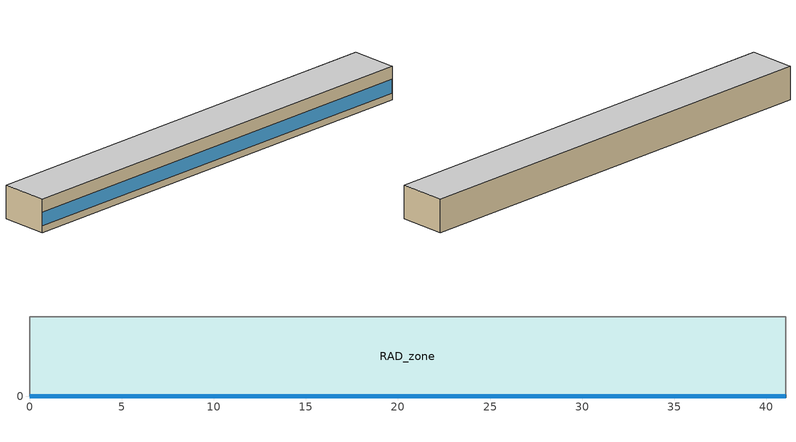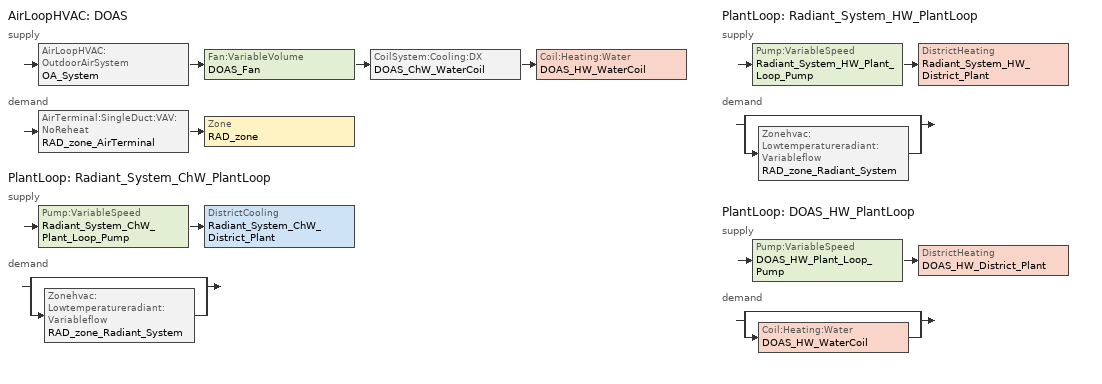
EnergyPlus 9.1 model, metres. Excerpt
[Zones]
RAD_zone
 floor to RAD_zone (RAD_zone_Interior_Slab_Floor): 0,0 0,4.31 41.06,4.31 41.06,0 z0
 wall outside (RAD_Exterior_Wall): 0,0 41.06,0 z0:3.05
 wall adiabatic (RAD_Interior_Wall): 41.06,0 41.06,4.31 0,4.31 0,0 z0:3.05
 window (RAD_Window_Simple_Glazing): 0.03,0 41.04,0 z0.61:1.87
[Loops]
AirLoopHVAC 'DOAS'
 supply: AirLoopHVAC:OutdoorAirSystem 'OA_System' > Fan:VariableVolume 'DOAS_Fan' > CoilSystem:Cooling:DX 'DOAS_ChW_WaterCoil' > Coil:Heating:Water 'DOAS_HW_WaterCoil'
 demand: AirTerminal:SingleDuct:VAV:NoReheat 'RAD_zone_AirTerminal' > Zone 'RAD_zone'
PlantLoop 'Radiant_System_ChW_PlantLoop'
 supply: Pump:VariableSpeed 'Radiant_System_ChW_Plant_Loop_Pump' > DistrictCooling 'Radiant_System_ChW_District_Plant'
 demand: split
  | bypass
  | Zonehvac:Lowtemperatureradiant:Variableflow 'RAD_zone_Radiant_System'
PlantLoop 'Radiant_System_HW_PlantLoop'
 supply: Pump:VariableSpeed 'Radiant_System_HW_Plant_Loop_Pump' > DistrictHeating 'Radiant_System_HW_District_Plant'
 demand: split
  | bypass
  | Zonehvac:Lowtemperatureradiant:Variableflow 'RAD_zone_Radiant_System'
PlantLoop 'DOAS_HW_PlantLoop'
 supply: Pump:VariableSpeed 'DOAS_HW_Plant_Loop_Pump' > DistrictHeating 'DOAS_HW_District_Plant'
 demand: split
  | bypass
  | Coil:Heating:Water 'DOAS_HW_WaterCoil'
[Building]
TestShoebox: North Axis=168.2812; Terrain=Country; Loads Convergence Tolerance Value=0.04; Temperature Convergence Tolerance Value=0.4; Solar Distribution=FullInteriorAndExterior; Maximum Number of Warmup Days=100; Minimum Number of Warmup Days=8
[Site:Location]
Seattle Seattle Tacoma Intl A_WA_USA Design_Conditions: Latitude=47.47; Longitude=-122.32; Time Zone=-8; Elevation=122
[SizingPeriod:DesignDay]
Seattle Seattle Tacoma Intl A Ann Clg .4% Condns DB=>MWB: Month=8; Day of Month=21; Day Type=SummerDesignDay; Maximum DryBulb Temperature=29.4; Daily DryBulb Temperature Range=10.4; DryBulb Temperature Range Modifier Type=DefaultMultipliers; Humidity Condition Type=Wetbulb; Wetbulb or DewPoint at Maximum DryBulb=18.3; Barometric Pressure=99868; Wind Speed=4.2; Wind Direction=350; Rain Indicator=No; Snow Indicator=No; Daylight Saving Time Indicator=No; Solar Model Indicator=ASHRAETau; ASHRAE Clear Sky Optical Depth for Beam Irradiance taub=0.352; ASHRAE Clear Sky Optical Depth for Diffuse Irradiance taud=2.561
[Site:Groundtemperature:Buildingsurface]
20.133, 20.114, 20.098, 20.195, 20.555, 20.958, 22.367, 22.7, 22.775, 21.957, 20.592, 20.216
[Material] Thermal Absorptance=0.9; Solar Absorptance=0.7; Visible Absorptance=0.7
Name | Roughness | Thickness | Conductivity | Density | Specific Heat
RAD_Continuous_Insulation | MediumRough | 0.0439248 | 0.032 | 72 | 1680
RAD_Stucco_22mm | Smooth | 0.022225 | 0.72 | 1856 | 840
RAD_Gypsum_Board_13mm | Smooth | 0.0127 | 0.16 | 800 | 1090
RAD_MassLayer_Wood | MediumSmooth | 0.154321 | 0.12 | 540 | 1210
RAD_Expanded_Polystyrene_Insulation_Layer_1_0.0264mm | MediumRough | 0.0264 | 0.03 | 15 | 1500
RAD_Floor_Covering_Layer_1_0.077RSI | MediumRough | 0.00462 | 0.06 | 288 | 1380
RAD_Screed_Layer_1_0.1326mm | MediumRough | 0.1326 | 0.41 | 1200 | 840
RAD_Concrete_Normal_Wgt_Layer_1_0.2603mm | MediumRough | 0.2603 | 1.8 | 2240 | 900
[Material:Nomass]
RAD_Metal_Frame_with_Fiberglass_Insulation_152mm: Roughness=MediumSmooth; Thermal Resistance=1.3; Thermal Absorptance=0.9; Solar Absorptance=0.7; Visible Absorptance=0.7
[Material:Airgap]
RAD_Air_Gap_102mm: Thermal Resistance=0.18
[Windowmaterial:Simpleglazingsystem]
Simple_Window: UFactor=2.16; Solar Heat Gain Coefficient=0.36
[Construction]
RAD_Mass_Construction_Existing: RAD_MassLayer_Wood
RAD_Interior_Wall: RAD_Gypsum_Board_13mm, RAD_Air_Gap_102mm, RAD_Gypsum_Board_13mm
RAD_Exterior_Wall: RAD_Stucco_22mm, RAD_Continuous_Insulation, RAD_Metal_Frame_with_Fiberglass_Insulation_152mm, RAD_Gypsum_Board_13mm
RAD_Window_Simple_Glazing: Simple_Window
[Construction:Internalsource]
RAD_zone_Interior_Slab_Floor: 2, 2, 2, 0.1524, RAD_Concrete_Normal_Wgt_Layer_1_0.2603mm, RAD_Expanded_Polystyrene_Insulation_Layer_1_0.0264mm, RAD_Screed_Layer_1_0.1326mm, RAD_Floor_Covering_Layer_1_0.077RSI
[Zone]
RAD_zone: Type=1; Multiplier=1; Ceiling Height=autocalculate; Volume=autocalculate; Floor Area=autocalculate; Part of Total Floor Area=Yes
[Internalmass] Construction=RAD_Mass_Construction_Existing; Zone=RAD_Zone; Surface Area=159.374
RAD_Mass_Surface_1; RAD_Mass_Surface_2
[People]
Zone_People: Zone or ZoneList=RAD_zone; Number of People Schedule=Sch_Bldg_Occ; Number of People Calculation Method=People; Number of People=14.7186; Fraction Radiant=0.4; Sensible Heat Fraction=autocalculate; Activity Level Schedule=Sch_ActivityLevel; Carbon Dioxide Generation Rate=3.82e-08; Enable ASHRAE 55 Comfort Warnings=Yes; Mean Radiant Temperature Calculation Type=ZoneAveraged; Work Efficiency Schedule=Sch_Work_Eff; Clothing Insulation Calculation Method=ClothingInsulationSchedule; Clothing Insulation Schedule=Sch_Clo; Air Velocity Schedule=Sch_Air_Velo; Thermal Comfort Model 1 Type=Fanger
[Lights]
Zone_Lights: Zone or ZoneList=RAD_zone; Schedule=Sch_Bldg_Light; Design Level Calculation Method=LightingLevel; Lighting Level=1369.62; Return Air Fraction=0; Fraction Radiant=0.72; Fraction Visible=0.18; Fraction Replaceable=1; EndUse Subcategory=General; Return Air Fraction Calculated from Plenum Temperature=No; Return Air Fraction Function of Plenum Temperature Coefficient 1=0; Return Air Fraction Function of Plenum Temperature Coefficient 2=0
[Electricequipment]
Zone_Equipment: Zone or ZoneList=RAD_zone; Schedule=Sch_Bldg_Equip; Design Level Calculation Method=EquipmentLevel; Design Level=2329.73; Fraction Latent=0; Fraction Radiant=0.5; Fraction Lost=0; EndUse Subcategory=General
[Zoneinfiltration:Designflowrate]
Zone_Infil: Zone or ZoneList=RAD_zone; Schedule=Sch_Infiltration; Design Flow Rate Calculation Method=Flow/ExteriorArea; Flow per Exterior Surface Area=0.00056896; Constant Term Coefficient=0; Temperature Term Coefficient=0; Velocity Term Coefficient=0.224; Velocity Squared Term Coefficient=0
[Designspecification:Outdoorair]
Space_Ventilation_Spec: Outdoor Air Method=Maximum; Outdoor Air Flow per Person=0.0047655; Outdoor Air Flow per Zone Floor Area=0.00057186; Outdoor Air Schedule=Sch_OA_Fraction
[Designspecification:Zoneairdistribution]
Office_Distribution_Spec: Zone Air Distribution Effectiveness in Cooling Mode=1; Zone Air Distribution Effectiveness in Heating Mode=1; Zone Secondary Recirculation Fraction=0; Minimum Zone Ventilation Efficiency=0
[Sizing:Zone]
RAD_Zone: Zone Cooling Design Supply Air Temperature Input Method=SupplyAirTemperature; Zone Cooling Design Supply Air Temperature=20; Zone Heating Design Supply Air Temperature Input Method=SupplyAirTemperature; Zone Heating Design Supply Air Temperature=45; Zone Cooling Design Supply Air Humidity Ratio=0.009; Zone Heating Design Supply Air Humidity Ratio=0.004; Design Specification Outdoor Air Object=Space_Ventilation_Spec; Cooling Design Air Flow Method=DesignDay; Cooling Minimum Air Flow Fraction=1; Heating Design Air Flow Method=DesignDay; Heating Maximum Air Flow Fraction=1; Design Specification Zone Air Distribution Object=Office_Distribution_Spec; Account for Dedicated Outdoor Air System=No
[Sizing:System]
DOAS: Type of Load to Size On=VentilationRequirement; Design Outdoor Air Flow Rate=autosize; Central Heating Maximum System Air Flow Ratio=1; Preheat Design Temperature=4.5; Preheat Design Humidity Ratio=0.008; Precool Design Temperature=11; Precool Design Humidity Ratio=0.008; Central Cooling Design Supply Air Temperature=20; Central Heating Design Supply Air Temperature=45; Type of Zone Sum to Use=NonCoincident; 100 Outdoor Air in Cooling=Yes; 100 Outdoor Air in Heating=Yes; Central Cooling Design Supply Air Humidity Ratio=0.008; Central Heating Design Supply Air Humidity Ratio=0.008; Cooling Supply Air Flow Rate Method=DesignDay; Cooling Supply Air Flow Rate=0; Heating Supply Air Flow Rate Method=DesignDay; Heating Supply Air Flow Rate=0; Zone Maximum Outdoor Air Fraction=1; Cooling Design Capacity Method=CoolingDesignCapacity; Cooling Design Capacity=autosize; Heating Design Capacity Method=HeatingDesignCapacity; Heating Design Capacity=autosize; Central Cooling Capacity Control Method=OnOff
[Sizing:Plant] Sizing Option=NonCoincident; Zone Timesteps in Averaging Window=1
Name | Loop Type | Design Loop Exit Temperature | Loop Design Temperature Difference
Radiant_System_ChW_PlantLoop | Cooling | 7 | 4
Radiant_System_HW_PlantLoop; DOAS_HW_PlantLoop | Heating | 60 | 10
[Zonecontrol:Thermostat]
Zone_Thermostat: Zone or ZoneList=RAD_zone; Control Type Schedule=Sch_ZoneControl_Type; Control 1=DualSP_Set; Temperature Difference Between Cutout And Setpoint=0
[Thermostatsetpoint:Dualsetpoint]
DualSP_Set: Heating Setpoint Temperature Schedule=Sch_HtgSetP; Cooling Setpoint Temperature Schedule=Sch_ClgSetP
[Zonehvac:Lowtemperatureradiant:Variableflow]
RAD_zone_Radiant_System: Availability Schedule=Sch_RAD_zone_Radiant_System_Radiant_Availability; Zone=RAD_zone; Surface Name or Radiant Surface Group=RAD_zone_Radiant_System_Surface_Group; Hydronic Tubing Inside Diameter=0.01139; Hydronic Tubing Length=1244.08; Temperature Control Type=MeanAirTemperature; Heating Design Capacity Method=HeatingDesignCapacity; Heating Design Capacity=AutoSize; Fraction of Autosized Heating Design Capacity=1; Maximum Hot Water Flow=0.000111076; Heating Control Throttling Range=0.5; Heating Control Temperature Schedule=Sch_Radiant_HtgSetP; Cooling Design Capacity Method=CoolingDesignCapacity; Cooling Design Capacity=AutoSize; Maximum Cold Water Flow=0.000111076; Cooling Control Throttling Range=0.5; Cooling Control Temperature Schedule=Sch_Radiant_ClgSetP; Condensation Control Type=SimpleOff; Condensation Control Dewpoint Offset=0; Number of Circuits=CalculateFromCircuitLength; Circuit Length=47.8493
[Zonehvac:Lowtemperatureradiant:Surfacegroup]
RAD_zone_Radiant_System_Surface_Group: Surface 1=RAD_zone_Zone_Floor; Flow Fraction for Surface 1=1
[AirTerminal:SingleDuct:VAV:NoReheat]
RAD_zone_AirTerminal: Availability Schedule=Sch_HVAC; Maximum Air Flow Rate=autosize; Zone Minimum Air Flow Input Method=Constant; Constant Minimum Air Flow Fraction=1; Design Specification Outdoor Air Object=Space_Ventilation_Spec
[Zone equipment]
RAD_zone: RAD_zone_Radiant_System, RAD_zone_AirTerminal
[Fan:VariableVolume]
DOAS_Fan: Availability Schedule=Sch_HVAC; Fan Total Efficiency=0.65; Pressure Rise=953; Maximum Flow Rate=0.65; Fan Power Minimum Flow Rate Input Method=FixedFlowRate; Fan Power Minimum Air Flow Rate=1e-11; Motor Efficiency=0.865; Motor In Airstream Fraction=1; Fan Power Coefficient 1=0.219762; Fan Power Coefficient 2=-0.874784; Fan Power Coefficient 3=1.6526; Fan Power Coefficient 4=0; Fan Power Coefficient 5=0; EndUse Subcategory=General
[Coil:Cooling:DX:TwoStageWithHumidityControlMode]
DOAS_ChW_WaterCoil_Cooling_Coil: Availability Schedule=Sch_HVAC_coil; Number of Capacity Stages=2; Number of Enhanced Dehumidification Modes=1; Normal Mode Stage 1 Coil Performance=DOAS_Standard_Perf_1; Normal Mode Stage 12 Coil Performance=DOAS_Standard_Perf_1+2; Dehumidification Mode 1 Stage 1 Coil Performance=DOAS_Dehumid_Perf_1; Dehumidification Mode 1 Stage 12 Coil Performance=DOAS_Dehumid_Perf_1+2; Minimum Outdoor DryBulb Temperature for Compressor Operation=-25; Basin Heater Capacity=0; Basin Heater Setpoint Temperature=2
[COILPERFORMANCE:DX:COOLING] Gross Rated Total Cooling Capacity=autosize; Gross Rated Sensible Heat Ratio=autosize; Rated Air Flow Rate=autosize; Fraction of Air Flow Bypassed Around Coil=0; Total Cooling Capacity Function of Flow Fraction Curve=DOAS_DX_Coil_Cap_FF; Energy Input Ratio Function of Flow Fraction Curve=DOAS_DX_Coil_EIR_FF; Part Load Fraction Correlation Curve=DOAS_DX_Coil_PLF
Name | Gross Rated Cooling COP | Total Cooling Capacity Function of Temperature Curve | Energy Input Ratio Function of Temperature Curve
DOAS_Standard_Perf_1; DOAS_Standard_Perf_1+2 | 4.2 | DOAS_DX_Coil_Std_Cap_FT | DOAS_DX_Coil_Std_EIR_FT
DOAS_Dehumid_Perf_1 | 3.58 | DOAS_DX_Coil_Dehum_Cap_FT | DOAS_DX_Coil_Dehum_EIR_FT
[CoilPerformance:DX:Cooling]
DOAS_Dehumid_Perf_1+2: Gross Rated Total Cooling Capacity=autosize; Gross Rated Sensible Heat Ratio=autosize; Gross Rated Cooling COP=3.58; Rated Air Flow Rate=autosize; Fraction of Air Flow Bypassed Around Coil=0; Total Cooling Capacity Function of Temperature Curve=DOAS_DX_Coil_Dehum_Cap_FT; Total Cooling Capacity Function of Flow Fraction Curve=DOAS_DX_Coil_Cap_FF; Energy Input Ratio Function of Temperature Curve=DOAS_DX_Coil_Dehum_EIR_FT; Energy Input Ratio Function of Flow Fraction Curve=DOAS_DX_Coil_EIR_FF; Part Load Fraction Correlation Curve=DOAS_DX_Coil_PLF
[Coil:Heating:Water]
DOAS_HW_WaterCoil: Availability Schedule=Sch_HVAC_coil; UFactor Times Area Value=autosize; Maximum Water Flow Rate=autosize; Performance Input Method=UfactorTimesAreaAndDesignWaterFlowRate; Rated Capacity=autosize; Rated Inlet Water Temperature=82.2; Rated Inlet Air Temperature=16.6; Rated Outlet Water Temperature=71.1; Rated Outlet Air Temperature=32.2; Rated Ratio for Air and Water Convection=0.5
[CoilSystem:Cooling:DX]
DOAS_ChW_WaterCoil: Availability Schedule=Sch_HVAC_coil; Cooling Coil=DOAS_ChW_WaterCoil_Cooling_Coil; Dehumidification Control Type=CoolReheat; Run on Sensible Load=Yes; Run on Latent Load=Yes; Use Outdoor Air DX Cooling Coil=Yes; Outdoor Air DX Cooling Coil Leaving Minimum Air Temperature=2
[Controller:WaterCoil]
DOAS_HW_WaterCoil_HW_Coil_Controller: Control Variable=Temperature; Action=Normal; Actuator Variable=Flow; Controller Convergence Tolerance=autosize; Maximum Actuated Flow=autosize; Minimum Actuated Flow=1e-11
[Controller:OutdoorAir]
OA_System_OA_Controller: Minimum Outdoor Air Flow Rate=autosize; Maximum Outdoor Air Flow Rate=autosize; Economizer Control Type=NoEconomizer; Lockout Type=NoLockout; Minimum Limit Type=FixedMinimum; Minimum Outdoor Air Schedule=Sch_OA_Fraction; High Humidity Control=No; High Humidity Outdoor Air Flow Ratio=1; Control High Indoor Humidity Based on Outdoor Humidity Ratio=Yes; Heat Recovery Bypass Control Type=BypassWhenWithinEconomizerLimits
[AirLoopHVAC]
DOAS: Design Supply Air Flow Rate=autosize; Design Return Air Flow Fraction of Supply Air Flow=1
[Pump:VariableSpeed] Design Maximum Flow Rate=autosize; Design Power Consumption=autosize; Motor Efficiency=0.865; Fraction of Motor Inefficiencies to Fluid Stream=0; Coefficient 1 of the Part Load Performance Curve=0; Coefficient 2 of the Part Load Performance Curve=1; Coefficient 3 of the Part Load Performance Curve=0; Coefficient 4 of the Part Load Performance Curve=0; Design Minimum Flow Rate=0; Pump Control Type=Intermittent; Design Power Sizing Method=PowerPerFlowPerPressure; Design Electric Power per Unit Flow Rate=348701.1; Design Shaft Power per Unit Flow Rate per Unit Head=1.28205; Design Minimum Flow Rate Fraction=0
Name | Design Pump Head
Radiant_System_ChW_Plant_Loop_Pump; Radiant_System_HW_Plant_Loop_Pump | 192850
DOAS_HW_Plant_Loop_Pump | 1e-05
[DistrictCooling]
Radiant_System_ChW_District_Plant: Nominal Capacity=1e+08
[DistrictHeating] Nominal Capacity=1e+08
Radiant_System_HW_District_Plant; DOAS_HW_District_Plant
[PlantLoop] Fluid Type=water; Maximum Loop Temperature=100; Minimum Loop Temperature=3; Maximum Loop Flow Rate=autosize; Minimum Loop Flow Rate=0; Plant Loop Volume=autocalculate; Load Distribution Scheme=Optimal; Plant Loop Demand Calculation Scheme=SingleSetpoint; Common Pipe Simulation=None; Pressure Simulation Type=None; Loop Circulation Time=2
Name | Plant Equipment Operation Scheme
Radiant_System_ChW_PlantLoop | Radiant_System_ChW_PlantLoop_Operation
Radiant_System_HW_PlantLoop | Radiant_System_HW_PlantLoop_Operation
DOAS_HW_PlantLoop | DOAS_HW_PlantLoop_Operation
[PlantEquipmentList]
Radiant_System_ChW_Plant_Equipment_List: Radiant_System_ChW_District_Plant
Radiant_System_HW_Plant_Equipment_List: Radiant_System_HW_District_Plant
DOAS_HW_Plant_Equipment_List: DOAS_HW_District_Plant
[PlantEquipmentOperation:CoolingLoad]
Radiant_System_ChW_Purchased_Only: Load Range 1 Lower Limit=0; Load Range 1 Upper Limit=1e+08; Range 1 Equipment List=Radiant_System_ChW_Plant_Equipment_List
[PlantEquipmentOperation:HeatingLoad] Load Range 1 Lower Limit=0; Load Range 1 Upper Limit=1e+08
Name | Range 1 Equipment List
Radiant_System_HW_Purchased_Only | Radiant_System_HW_Plant_Equipment_List
DOAS_HW_Purchased_Only | DOAS_HW_Plant_Equipment_List
[PlantEquipmentOperationSchemes] Control Scheme 1 Schedule=Sch_Plant
Name | Control Scheme 1
Radiant_System_ChW_PlantLoop_Operation | Radiant_System_ChW_Purchased_Only
Radiant_System_HW_PlantLoop_Operation | Radiant_System_HW_Purchased_Only
DOAS_HW_PlantLoop_Operation | DOAS_HW_Purchased_Only
[EnergyManagementSystem:Sensor]
Name | OutputVariable or OutputMeter Index Key | OutputVariable or OutputMeter
OAT | Environment | Site Outdoor Air Drybulb Temperature
Ctrl_Temperature | RAD_Zone | Zone Mean Air Temperature
Srf_Temp | RAD_zone_Zone_Floor | Surface Inside Face Temperature
avg_window_n | Sch_Slab_Ctrl_Avg_Window_N | Schedule Value
Upper_Comfort_Limit | Sch_ClgSetP | Schedule Value
Lower_Comfort_Limit | Sch_HtgSetP | Schedule Value
Rad_Cool_Operation | RAD_Zone_Radiant_System_ChW_Inlet_Node | System Node Mass Flow Rate
Rad_Heat_Operation | RAD_Zone_Radiant_System_HW_Inlet_Node | System Node Mass Flow Rate
[EnergyManagementSystem:Actuator] Actuated Component Type=Schedule:Constant; Actuated Component Control Type=Schedule Value
Name | Actuated Component Unique
CMD_COLD_WATER_CTRL | Sch_Radiant_ClgSetP
CMD_HOT_WATER_CTRL | Sch_Radiant_HtgSetP
CMD_SLAB_CSP | Sch_Slab_CSP
CMD_SLAB_HSP | Sch_Slab_HSP
CMD_CSP_ERROR | Sch_CSP_Error
CMD_HSP_ERROR | Sch_HSP_Error
CMD_OAT_RUNNING_MEAN | Sch_Oat_Running_Mean
CMD_CTRL_TEMP_RUNNING_MEAN | Sch_Avg_Ctrl_Temp
[EnergyManagementSystem:ProgramCallingManager]
Initialize Constant Parameters: BeginNewEnvironment; Set_Constant_Values
Initialize Constant Parameters After Warmup: AfterNewEnvironmentWarmUpIsComplete; Set_Constant_Values
Average Building Temperature: EndOfZoneTimestepAfterZoneReporting; Calculate_Errors_From_Comfort; Calculate_Neutral_Time; Determine_Bldg_Mode; Calculate_Trends; Calculate_Continuous_Radiant_Operation; Calculate_Cumulative_Sum
Programs At Beginning of Timestep: BeginTimestepBeforePredictor; Determine_Weekend; Determine_Unoccupied; Implement_setback; Calculate_Cool_Ctrl_Setpoint; Calculate_Heat_Ctrl_Setpoint; Determine_Radiant_Operation
[EnergyManagementSystem:Program]
Set_Constant_Values: SET occ_hrS            = 8; SET occ_hrE            = 18; SET max_ctrl_temp      = Upper_Comfort_Limit; SET min_ctrl_temp      = Lower_Comfort_Limit; SET occ_duration       = occ_hrE - occ_hrS; SET unocc_duration     = 24 - occ_duration; SET cont_neutral_oper  = 0; SET bldg_mode          = 0; SET switch_over_time   = 24; SET CMD_CSP_ERROR      = 0; SET CMD_HSP_ERROR      = 0; SET CMD_SLAB_CSP       = 26; SET CMD_SLAB_HSP       = 22.3; SET prp_k              = 0.3; SET min_oper           = 1; SET cont_rad_oper      = 0; SET ctrl_temp_offset   = 0.5; SET wkend_temp_reset   = 2; SET early_reset_out    = 20; SET daily_cool_sum     = 0; SET daily_heat_sum     = 0; SET daily_cool_sum_one = 0; SET daily_heat_sum_one = 0
Calculate_Errors_From_Comfort: IF CurrentTime == occ_hrE; SET max_ctrl_temp = @TrendMax Ctrl_Temperature_Trend occ_duration/ZoneTimeStep; SET CMD_CSP_ERROR = (Upper_Comfort_Limit - ctrl_temp_offset) - max_ctrl_temp; SET min_ctrl_temp = @TrendMin Ctrl_Temperature_Trend occ_duration/ZoneTimeStep; SET CMD_HSP_ERROR = (Lower_Comfort_Limit + ctrl_temp_offset) - min_ctrl_temp; ENDIF
Calculate_Trends: SET mean_oat                       = @TrendAverage OAT_Trend 24/ZoneTimeStep; SET mean_ctrl                      = @TrendAverage Srf_Temp_Trend 24/ZoneTimeStep; SET CMD_OAT_RUNNING_MEAN           = mean_oat + 0; SET CMD_CTRL_TEMP_RUNNING_MEAN     = mean_ctrl + 0
Calculate_Neutral_Time: IF (Rad_Cool_Operation > 0) || (Rad_Heat_Operation > 0); SET cont_neutral_oper = 0; ELSE; SET cont_neutral_oper = cont_neutral_oper + ZoneTimeStep; ENDIF
Calculate_Continuous_Radiant_Operation: IF (Rad_Cool_Operation > 0) || (Rad_Heat_Operation > 0); SET cont_rad_oper = cont_rad_oper + ZoneTimeStep; ELSE; SET cont_rad_oper = 0; ENDIF
Determine_Weekend: IF (DayOfWeek == 1) || (DayOfWeek == 7); SET weekend = 1; ELSEIF (DayOfWeek == 2) && (CurrentTime < occ_hrS); SET weekend = 1; ELSEIF (DayOfWeek == 6) && (CurrentTime > occ_hrE); SET weekend = 1; ELSE; SET weekend = 0; ENDIF
Determine_Unoccupied: IF (DayOfWeek == 1) || (DayOfWeek == 7); SET unoccupied = 0; ELSEIF (CurrentTime > occ_hrE) || (CurrentTime < occ_hrS); IF (DayOfWeek == 2) && (CurrentTime < occ_hrS); SET unoccupied = 0; ELSEIF (DayOfWeek == 6) && (CurrentTime > occ_hrE); SET unoccupied = 0; ELSE; SET unoccupied = 1; ENDIF; ELSE; SET unoccupied = 0; ENDIF
Determine_Bldg_Mode: SET cont_cool_oper = @TrendSum Rad_Cool_Operation_Trend 24/ZoneTimeStep; SET cont_heat_oper = @TrendSum Rad_Heat_Operation_Trend 24/ZoneTimeStep; IF (bldg_mode <> 0) && (cont_neutral_oper > switch_over_time); SET bldg_mode = 0; ELSEIF (cont_cool_oper > 0) && (bldg_mode == 0); SET bldg_mode = 1; ELSEIF (cont_heat_oper > 0) && (bldg_mode == 0); SET bldg_mode = -1; ELSE; SET bldg_mode = bldg_mode; ENDIF
Calculate_Cumulative_Sum: IF (CurrentTime == (occ_hrE - ZoneTimeStep)); SET daily_cool_sum_one = daily_cool_sum; SET daily_heat_sum_one = daily_heat_sum; SET daily_cool_sum = @TrendSum Rad_Cool_Operation_Trend 24/ZoneTimeStep; SET daily_heat_sum = @TrendSum Rad_Heat_Operation_Trend 24/ZoneTimeStep; ENDIF
Calculate_Cool_Ctrl_Setpoint: IF (unoccupied == 1) && (weekend == 0); IF (daily_cool_sum_one > 0) || ((daily_heat_sum_one <= 0) && (CMD_CSP_ERROR < 0)); SET CMD_SLAB_CSP = CMD_SLAB_CSP + (CMD_CSP_ERROR*prp_k)/(unocc_duration/ZoneTimeStep); ENDIF; ENDIF
Calculate_Heat_Ctrl_Setpoint: IF (unoccupied == 1) && (weekend == 0); IF (daily_heat_sum_one > 0) || ((daily_cool_sum_one <= 0) && (CMD_HSP_ERROR > 0)); SET CMD_SLAB_HSP = CMD_SLAB_HSP + (CMD_HSP_ERROR*prp_k)/(unocc_duration/ZoneTimeStep); ENDIF; ENDIF
Implement_setback: IF early_reset_out > occ_hrS; SET turn_on_day = 1; SET turn_on_hour = 24 - (early_reset_out - occ_hrS); ELSE; SET turn_on_day = 2; SET turn_on_hour = occ_hrS - early_reset_out; ENDIF; IF (CurrentTime == occ_hrE) && (DayOfWeek == 6); SET CMD_SLAB_CSP = CMD_SLAB_CSP + wkend_temp_reset; SET CMD_SLAB_HSP = CMD_SLAB_HSP - wkend_temp_reset; ELSEIF (CurrentTime == turn_on_hour) && (DayOfWeek == turn_on_day); SET CMD_SLAB_CSP = CMD_SLAB_CSP - wkend_temp_reset; SET CMD_SLAB_HSP = CMD_SLAB_HSP + wkend_temp_reset; ENDIF
Determine_Radiant_Operation: IF (CurrentEnvironment) == 2; IF (bldg_mode >= 0) && (Srf_Temp > CMD_SLAB_CSP); SET CMD_COLD_WATER_CTRL = 0; SET CMD_HOT_WATER_CTRL = -60; ELSEIF (bldg_mode >= 0) && (Srf_Temp < CMD_SLAB_CSP) && (min_oper > cont_rad_oper) && (cont_rad_oper <> 0); SET CMD_COLD_WATER_CTRL = 0; SET CMD_HOT_WATER_CTRL = -60; ELSEIF (bldg_mode <= 0) && (Srf_Temp < CMD_SLAB_HSP); SET CMD_COLD_WATER_CTRL = 100; SET CMD_HOT_WATER_CTRL = 60; ELSEIF (bldg_mode <= 0) && (Srf_Temp > CMD_SLAB_HSP) && (min_oper > cont_rad_oper) && (cont_rad_oper <> 0); SET CMD_COLD_WATER_CTRL = 100; SET CMD_HOT_WATER_CTRL = 60; ELSE; SET CMD_COLD_WATER_CTRL = 60; SET CMD_HOT_WATER_CTRL = -60; ENDIF; ELSE; SET CMD_COLD_WATER_CTRL = 0; SET CMD_HOT_WATER_CTRL = -60; ENDIF
[EnergyManagementSystem:GlobalVariable]
occ_hrS; occ_hrE; occ_duration; unocc_duration; max_ctrl_temp; min_ctrl_temp; ctrl_temp_offset; prp_k; mean_oat; mean_ctrl; cont_neutral_oper; bldg_mode; switch_over_time; weekend; unoccupied; min_oper; cont_rad_oper; wkend_temp_reset; early_reset_out; daily_cool_sum; daily_heat_sum; daily_cool_sum_one; daily_heat_sum_one
[EnergyManagementSystem:OutputVariable] Type of Data in Variable=Averaged; Update Frequency=ZoneTimeStep
Name | EMS Variable | Units
Maximum occupied temperature in zone [C] | max_ctrl_temp | C
Minimum occupied temperature in zone [C] | min_ctrl_temp | C
Number of Hours in Neutral Operation | cont_neutral_oper
Building Mode of Operation | bldg_mode
Daily Building Cool Operation One | daily_cool_sum_one
Daily Building Cool Operation | daily_cool_sum
Daily Building Heat Operation One | daily_heat_sum_one
Daily Building Heat Operation | daily_heat_sum
Current Environment | CurrentEnvironment
Warmup Flag | WarmupFlag
[EnergyManagementSystem:TrendVariable] Number of Timesteps to be Logged=96
Name | EMS Variable
OAT_Trend | OAT
Srf_Temp_Trend | Srf_Temp
Ctrl_Temperature_Trend | Ctrl_Temperature
Rad_Cool_Operation_Trend | Rad_Cool_Operation
Rad_Heat_Operation_Trend | Rad_Heat_Operation
[AvailabilityManager:Scheduled]
OA_System_OA_Availability_Manager: Schedule=Sch_HVAC
[SetpointManager:Scheduled]
Name | Control Variable | Schedule | Setpoint Node or NodeList
Radiant_System_ChW_PlantLoop_Setpoint_Manager | Temperature | Sch_ChW_MainLoop_Temp | Radiant_System_ChW_PlantLoop_Node_list
Radiant_System_HW_PlantLoop_Setpoint_Manager | Temperature | Sch_HW_MainLoop_Temp | Radiant_System_HW_PlantLoop_Node_list
DOAS_HW_PlantLoop_Setpoint_Manager | Temperature | Sch_HW_MainLoop_Temp | DOAS_HW_PlantLoop_Node_list
DOAS_Supply_Air_Humidity_Manager | MaximumHumidityRatio | Sch_AirLoop_SAT_Max_huRatio | DOAS_Cooling_Setpoint_Nodes
[SETPOINTMANAGER:SCHEDULED] Control Variable=Temperature
Name | Schedule | Setpoint Node or NodeList
DOAS_Heating_Supply_Air_Temp_Manager | Sch_AirLoop_SAT_Heat | DOAS_Heating_Setpoint_Nodes
DOAS_Cooling_Supply_Air_Temp_Manager | Sch_AirLoop_SAT_Cool | DOAS_Cooling_Setpoint_Nodes
[Schedule:Compact]
Sch_RAD_zone_Radiant_System_Radiant_Availability: Through: 12/31, For: AllDays, Until: 01:00, 0, Until: 02:00, 0, Until: 03:00, 0, Until: 04:00, 0, Until: 05:00, 0, Until: 06:00, 1, Until: 07:00, 1, Until: 08:00, 1, Until: 09:00, 1, Until: 10:00, 1, Until: 11:00, 1, Until: 12:00, 1, Until: 13:00, 1, Until: 14:00, 1, Until: 15:00, 1, Until: 16:00, 0, Until: 17:00, 0, Until: 18:00, 0, Until: 19:00, 0, Until: 20:00, 0, Until: 21:00, 0, Until: 22:00, 0, Until: 23:00, 0, Until: 24:00, 0
Sch_AirLoop_SAT_Heat: Through: 12/31, For: AllDays, Until: 24:00, 15
Sch_AirLoop_SAT_Cool: Through: 12/31, For: AllDays, Until: 24:00, 21
Sch_AirLoop_SAT_Max_huRatio: Through: 12/31, For: AllDays, Until: 24:00, 0.0138
Sch_ClgSetP: Through: 12/31, For: AllDays, Until: 07:00, 26, Until: 18:00, 26, Until: 24:00, 26
Sch_HtgSetP: Through: 12/31, For: AllDays, Until: 07:00, 22.3, Until: 18:00, 22.3, Until: 24:00, 22.3
Sch_Bldg_Occ: Through: 12/31, For: SummerDesignDay WinterDesignDay Weekdays, Until: 01:00, 0, Until: 02:00, 0, Until: 03:00, 0, Until: 04:00, 0, Until: 05:00, 0, Until: 06:00, 0, Until: 07:00, 0.1, Until: 08:00, 0.2, Until: 09:00, 0.95, Until: 10:00, 0.95, Until: 11:00, 0.95, Until: 12:00, 0.95, Until: 13:00, 0.5, Until: 14:00, 0.95, Until: 15:00, 0.95, Until: 16:00, 0.95, Until: 17:00, 0.95, Until: 18:00, 0.3, Until: 19:00, 0.1, Until: 20:00, 0.1, Until: 21:00, 0.1, Until: 22:00, 0.1, Until: 23:00, 0.05, Until: 24:00, 0.05, For: AllOtherDays, Until: 24:00, 0
Sch_Bldg_Light: Through: 12/31, For: SummerDesignDay WinterDesignDay Weekdays, Until: 01:00, 0.05, Until: 02:00, 0.05, Until: 03:00, 0.05, Until: 04:00, 0.05, Until: 05:00, 0.05, Until: 06:00, 0.1, Until: 07:00, 0.0905601, Until: 08:00, 0.27168, Until: 09:00, 0.815041, Until: 10:00, 0.815041, Until: 11:00, 0.815041, Until: 12:00, 0.815041, Until: 13:00, 0.815041, Until: 14:00, 0.815041, Until: 15:00, 0.815041, Until: 16:00, 0.815041, Until: 17:00, 0.815041, Until: 18:00, 0.452801, Until: 19:00, 0.27168, Until: 20:00, 0.27168, Until: 21:00, 0.18112, Until: 22:00, 0.18112, Until: 23:00, 0.0905601, Until: 24:00, 0.0452801, For: AllOtherDays, Until: 24:00, 0.05
Sch_Bldg_Equip: Through: 12/31, For: SummerDesignDay WinterDesignDay Weekdays, Until: 01:00, 0.3875, Until: 02:00, 0.3875, Until: 03:00, 0.3875, Until: 04:00, 0.3875, Until: 05:00, 0.3875, Until: 06:00, 0.3875, Until: 07:00, 0.3875, Until: 08:00, 0.3875, Until: 09:00, 0.854229, Until: 10:00, 0.854229, Until: 11:00, 0.854229, Until: 12:00, 0.854229, Until: 13:00, 0.759315, Until: 14:00, 0.854229, Until: 15:00, 0.854229, Until: 16:00, 0.854229, Until: 17:00, 0.854229, Until: 18:00, 0.474572, Until: 19:00, 0.379657, Until: 20:00, 0.3875, Until: 21:00, 0.3875, Until: 22:00, 0.3875, Until: 23:00, 0.3875, Until: 24:00, 0.3875, For: AllOtherDays, Until: 24:00, 0.3
Sch_HVAC: Through: 12/31, For: SummerDesignDay WinterDesignDay, Until: 06:45, 0, Until: 18:00, 1, Until: 24:00, 0, For: Weekdays, Until: 06:45, 0, Until: 18:00, 1, Until: 24:00, 0, For: AllOtherDays, Until: 24:00, 0
Sch_HVAC_coil; Sch_OA_Fraction: Through: 12/31, For: SummerDesignDay WinterDesignDay, Until: 07:00, 0, Until: 18:00, 1, Until: 24:00, 0, For: Weekdays, Until: 07:00, 0, Until: 18:00, 1, Until: 24:00, 0, For: AllOtherDays, Until: 24:00, 0
Sch_Plant; Sch_Slab_Ctrl_Avg_Window_N: Through: 12/31, For: AllDays, Until: 24:00, 1
Sch_Infiltration: Through: 12/31, For: SummerDesignDay WinterDesignDay, Until: 06:45, 1, Until: 18:00, 0.25, Until: 24:00, 1, For: Weekdays, Until: 06:45, 1, Until: 18:00, 0.25, Until: 24:00, 1, For: AllOtherDays, Until: 24:00, 1
Sch_Work_Eff: Through: 12/31, For: AllDays, Until: 24:00, 0
Sch_Clo: Through: 12/31, For: AllDays, Until: 24:00, 0.57
Sch_Air_Velo: Through: 12/31, For: AllDays, Until: 24:00, 0.1
[Schedule:Constant]
Name | Hourly Value
Sch_Radiant_ClgSetP; Sch_CSP_Error; Sch_HSP_Error | 0
Sch_Radiant_HtgSetP | -60
Sch_Slab_CSP | 25
Sch_Slab_HSP | 21
Sch_Oat_Running_Mean; Sch_Avg_Ctrl_Temp | 20
Sch_ActivityLevel | 126
Sch_ZoneControl_Type | 4
Sch_ChW_MainLoop_Temp | 6.97333
Sch_HW_MainLoop_Temp | 30
[CURVE:QUADRATIC] Minimum Value of x=0.5; Maximum Value of x=1.5; Input Unit Type for X=Dimensionless; Output Unit Type=Dimensionless
Name | Coefficient1 Constant | Coefficient2 x | Coefficient3 x2
DOAS_DX_Coil_Cap_FF | 0.8 | 0.2 | 0
DOAS_DX_Coil_EIR_FF | 1.1552 | -0.1808 | 0.0256
[Curve:Quadratic]
DOAS_DX_Coil_PLF: Coefficient1 Constant=0.85; Coefficient2 x=0.15; Coefficient3 x2=0; Minimum Value of x=0; Maximum Value of x=1; Input Unit Type for X=Dimensionless; Output Unit Type=Dimensionless
[CURVE:BIQUADRATIC] Minimum Value of x=-100; Maximum Value of x=100; Minimum Value of y=-100; Maximum Value of y=100; Input Unit Type for X=Dimensionless; Input Unit Type for Y=Dimensionless; Output Unit Type=Dimensionless
Name | Coefficient1 Constant | Coefficient2 x | Coefficient3 x2 | Coefficient4 y | Coefficient5 y2 | Coefficient6 xy
DOAS_DX_Coil_Std_Cap_FT | 1.06794 | -0.0312618 | 0.00197431 | -0.00272643 | -5.52654e-05 | -6.31169e-05
DOAS_DX_Coil_Dehum_Cap_FT | 0.59678 | 0.0342166 | 0.000113924 | -0.00375859 | -9.17495e-05 | -8.98373e-05
DOAS_DX_Coil_Std_EIR_FT | 0.17406 | 0.0222815 | -0.000134077 | 0.028298 | 0.0004851 | -0.00167709
[Curve:Biquadratic]
DOAS_DX_Coil_Dehum_EIR_FT: Coefficient1 Constant=0.435348; Coefficient2 x=0.00401564; Coefficient3 x2=0.000604235; Coefficient4 y=0.015824; Coefficient5 y2=0.000747287; Coefficient6 xy=-0.00177974; Minimum Value of x=-100; Maximum Value of x=100; Minimum Value of y=-100; Maximum Value of y=100; Input Unit Type for X=Dimensionless; Input Unit Type for Y=Dimensionless; Output Unit Type=Dimensionless
